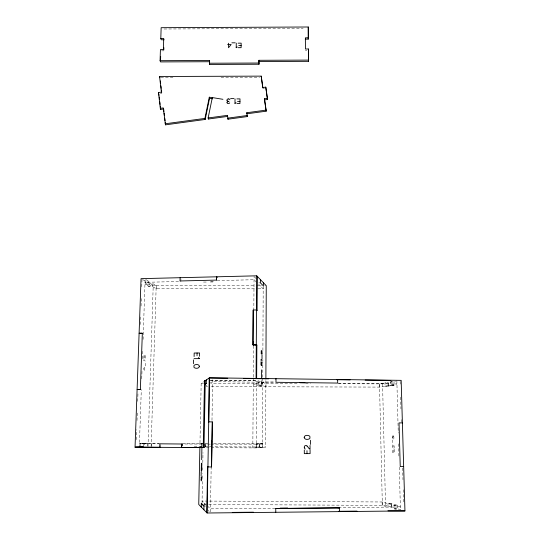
<?xml version="1.0" encoding="UTF-8"?>
<svg xmlns="http://www.w3.org/2000/svg" width="540" height="540" viewBox="0 0 540 540"><rect width="100%" height="100%" fill="white"/><g stroke="black" fill="none" stroke-linecap="round" stroke-linejoin="round"><path stroke-width="0.41" stroke-dasharray="2.7 2.03" d="M205.315 443.718L205.247 447.228L207.562 447.613L256.203 447.93L265.599 447.012L265.882 379.796M338.526 383.218L396.947 383.954L379.404 387.092L265.977 386.775L265.99 383.562L256.635 380.275M213.624 443.495L262.433 443.684L256.169 444.083L256.149 447.593L252.821 447.91L253.28 383.825L256.615 383.812L261.421 385.371L261.401 380.369M259.362 447.282L259.382 443.853L262.622 443.867L262.602 447.309L259.355 447.289L265.599 447.012M265.977 386.775L261.461 385.31L261.482 381.996M262.757 378.128L262.42 446.992L212.726 446.796M262.764 377.291L262.838 362.178M262.838 361.334L262.845 359.654M262.892 350.42L263.209 285.755L265.505 285.701M253.328 377.784L253.307 380.295L258.208 381.962L258.188 385.385L253.28 383.825M253.328 376.94L253.564 345.094M253.814 310.493L254.056 276.473M262.622 443.867L256.176 444.137L256.156 447.593L259.47 447.613L259.484 444.103L256.169 444.083M256.203 447.93L256.615 383.812M393.903 437.785L393.896 438.035A1.607 0.459 88.2 0 1 393.755 438.925L393.701 439.061M210.411 511.88L211.181 466.803M211.984 420.302L212.679 379.492M201.947 443.765L201.886 447.167L202.007 443.711L199.969 443.387L201.163 383.36L203.654 381.699M202.034 503.084L202.493 479.385M202.507 478.548L202.601 473.54M202.669 470.198L202.75 466.02M202.81 462.679L203.006 452.655M205.301 447.167L205.362 443.772L206.867 444.002M204.633 505.575L204.674 503.401L202.986 503.483M182.27 446.054L182.318 443.968L202.345 444.083M182.324 446.033L182.378 443.907M180.941 279.059L180.88 281.462L145.017 282.319L156.236 288.738L257.303 288.812M160.697 447.309L160.724 444.488M147.366 446.067L147.461 443.354L144.308 443.34L144.18 446.729M145.746 284.621L148.844 284.506L148.932 281.353L145.861 281.428L145.746 284.621L149.533 286.76L149.627 283.601L152.672 283.541L152.57 286.693L149.519 286.7L145.766 284.58M148.001 446.533L153.218 285.68L142.655 279.578M151.106 446.553L156.209 285.606L153.218 285.68M151.234 446.546L151.342 443.245L158.915 443.273M156.236 288.738L156.33 285.68L152.658 283.534M139.32 447.167L141.311 389.603M141.737 378.776L142.054 369.562M142.432 358.682L142.722 350.305M143.1 339.417L145.125 279.133M140.191 446.938L140.299 443.495L143.505 443.556L139.442 443.711L159.975 443.833M143.822 358.344L143.937 355.124L145.51 355.59L145.395 358.985M144.578 357.98L144.666 355.34M144.551 370.494L144.68 366.559L143.451 369.185L145.037 369.556M145.294 365.931L145.422 362.212M143.411 446.276L143.492 443.515M136.343 439.648L136.701 429.638M137.018 420.491L137.342 411.298M137.7 401.335L137.99 392.951M140.414 324.446L140.711 316.028M141.061 306.018L141.358 297.621M141.743 286.747L142.013 279.207M143.93 360.207L143.748 360.578L145.328 361.01M393.91 448.349L394.004 448.146A1.613 0.466 88 0 0 394.146 447.262L394.153 447.012A1.978 0.567 88.1 0 0 394.004 445.493A1.627 0.466 88 0 0 393.343 445.493M205.571 385.83L206.874 385.054M209.655 383.4L212.645 381.625L275.434 382.421M338.189 383.758L379.33 383.873L384.959 382.793M392.303 381.389L390.771 381.679L393.998 381.719L394.092 385.135L388.179 386.181L385.027 386.14L384.946 382.793L388.105 382.833L388.193 386.12L385.047 386.087M400.66 509.713L385.526 505.406L382.354 505.433L379.485 383.839L382.563 383.879L395.53 381.429M388.193 386.12L394.072 385.088L390.859 385.047M262.913 88.675L264.377 88.479M160.34 93.461L161.798 93.265M256.176 444.137L211.808 444.137M151.342 443.245L144.295 443.381M140.306 443.536L147.461 443.354M217.215 280.598L254.036 279.72L256.682 282.353M258.795 282.886L260.388 282.845M258.741 284.445L260.273 285.964L261.832 285.93M275.204 508.221L210.458 508.849L207.461 506.061M338.499 507.6L400.376 506.999L382.111 501.977L208.804 501.086M394.126 508.829L397.454 508.802L397.352 505.17L394.045 505.204L394.146 508.835L396.515 509.517M208.744 504.482L382.192 505.386L388.064 507.08L387.956 503.53L391.196 503.503L397.339 505.224L394.031 505.258M387.976 503.591L391.21 503.564L391.304 507.053M203.978 506.034L206.071 506.014M164.079 28.998L303.129 28.35M210.337 380.396L256.635 380.336L210.33 380.599M273.267 381.922L258.147 382.016L262.676 383.555L210.998 383.413M261.461 385.31L258.127 385.331L262.663 386.768L210.944 386.627M161.575 50.855L163.775 50.848M305.363 50.267L306.848 50.261M160.805 77.672L174.204 77.625M221.083 77.456L259.598 77.315M210.762 281.502L213.347 281.502M210.236 281.981L213.57 281.981M203.519 282.056L207.151 282.056M156.33 285.68L255.636 285.748M256.48 285.748L261.529 285.755M258.14 288.812L263.196 288.812L260.267 285.903M199.969 443.387L203.182 443.394M199.901 446.803L202.311 446.81M265.99 383.562L298.728 383.65M305.444 383.67L310.487 383.683M205.943 386.606L207.61 386.613M182.48 443.367L204.363 443.455M205.207 443.462L208.568 443.475M194.191 446.722L204.302 446.762M205.146 446.762L208.514 446.776M209.351 446.783L211.882 446.789M207.968 501.08L202.075 501.046L204.674 503.469M203.695 504.455L207.907 504.475M259.369 443.907L262.615 443.927M207.623 444.116L210.971 444.137M394.092 385.135L390.879 385.101L390.785 381.679M201.163 383.36L203.54 383.387M145.76 279.504L148.946 281.367M204.674 503.401L205.794 504.441M207.4 509.706L209.196 511.468M254.583 277.013L256.703 279.16M400.154 381.389L400.275 385.553M400.606 397.183L400.943 408.861M401.254 419.627L401.348 422.955M402.638 468.032L402.975 479.763M403.265 489.746L403.643 503.118M396.846 380.511L398.257 432.972M399.263 467.201L400.457 509.929M398.561 443.846L398.932 457.225M392.215 435.699L392.31 439.169A2.437 0.702 88.3 0 0 392.62 438.413L392.85 437.279A7.567 2.187 88.1 0 1 393.08 436.246M392.452 444.859L392.546 448.342A2.444 0.702 88.1 0 0 392.863 447.593L393.093 446.465A7.601 2.194 87.9 0 1 393.323 445.439M394.22 449.314L394.308 452.736L392.654 452.608L392.56 448.996M393.464 449.874L393.538 452.682M392.189 439.985L392.29 443.907M388.091 382.833L388.179 386.181M391.196 503.503L391.284 507.046M382.563 383.879L385.526 505.406M379.33 383.873L379.404 387.092M382.111 501.977L382.192 505.386M144.025 359.383A2.106 0.621 -89.4 0 1 143.937 360.153M393.093 436.3A1.62 0.466 88.2 0 1 393.755 436.286A1.964 0.567 88.2 0 1 393.896 437.778"/><path stroke-width="0.81" d="M275.791 512.285L275.738 508.464L339.39 507.843L339.437 511.616L338.546 511.306L357.007 511.11M265.882 378.952L266.267 285.687L256.743 275.819L141.048 278.654L135.054 447.201L204.005 447.586L205.274 380.626L204.512 380.43L203.229 447.647M160.799 38.475L163.735 38.468L163.384 49.592L160.434 49.599L160.076 60.689L209.446 60.494L209.635 64.442L258.984 64.253L258.916 60.298L308.488 60.095L308.414 48.992L305.438 49.005L305.37 37.827L308.34 37.814L308.266 27L161.15 27.689L160.799 38.475L161.197 39.771L164.126 39.758M258.984 64.253L258.916 60.298M260.408 279.612L260.388 282.845L263.392 285.896L263.399 282.71M261.016 361.78L260.996 365.04L261.887 365.452L261.907 362.009M261.414 365.236L261.428 362.556M261.414 378.756L261.461 369.88M262.001 358.823L262.015 355.084M261.961 350.953L261.947 354.26A2.329 0.378 89.4 0 1 261.765 353.43L261.637 352.262A7.236 1.181 89.5 0 0 261.502 351.202L261.266 350.676L261.212 353.788M256.649 378.655L256.865 345.053L252.923 344.817L253.179 309.98L256.52 309.974L257.087 310.433L257.303 276.399M253.233 310.034L252.983 344.763L253.564 345.094M253.503 345.148L253.53 341.847M256.075 378.452L256.743 275.819M235.028 98.908L234.974 103.565A0.702 0.661 -7.2 0 1 235.406 103.025A1.91 1.802 -7.1 0 1 236.129 102.877M236.21 47.702L236.27 43.18M228.589 43.214L228.515 47.736L231.154 44.503L227.63 44.516M206.766 512.669L207.596 466.81L207.913 466.952M207.09 513L209.513 377.804L401.166 380.363L404.946 510.935L207.09 513L198.747 504.475L199.881 447.64M211.613 445.217L211.687 441.052M211.518 466.945L212.288 421.916M216.513 280.037L216.567 276.804L217.316 277.371M216.621 276.804L216.567 280.091L179.996 280.969L180.131 277.695M201.11 475.814L201.191 471.872M201.245 470.948L201.312 467.464L201.407 468.572M201.326 466.81L201.393 463.212L201.852 463.401L201.785 466.81M201.184 480.917L201.265 476.746L201.528 480.026L201.076 479.723M201.582 466.108L201.636 463.313M201.677 459.675L201.919 447.161M209.635 64.442L209.446 60.494M201.231 507.013L201.299 503.435L203.978 506.034L203.904 509.747M203.945 447.586L204.012 444.096M204.93 384.244L206.273 383.413L206.334 379.924M197.019 355.732L197.08 353.005M199.53 356.299L199.597 352.978L194.177 353.032L194.103 356.555M193.489 363.724L193.57 359.87M204.005 447.586L181.379 447.505L181.46 444.008L159.806 443.819L159.759 447.363L160.697 447.309L136.08 447.147M181.433 447.505L181.521 443.948M160.556 59.549L160.657 56.39M163.802 50.051L163.877 47.675M308.266 27L308.259 39.11L305.296 39.123M308.259 39.11L308.34 37.814M308.414 48.992L308.408 61.331L258.998 61.526M308.408 61.331L308.488 60.095M208.123 117.97L227.462 115.351L227.651 116.411L208.379 119.023L208.123 117.97L212.294 97.693L209.297 97.207L204.917 118.409L205.18 119.462L165.503 124.841L163.242 107.906L160.306 108.304L158.463 92.529L161.393 92.138L159.556 76.498L261.198 76.127L262.845 87.527L265.775 87.136L267.408 98.388L267.462 99.502L264.539 99.9L266.166 111.193L246.915 113.798L246.794 112.732L266.112 110.113L264.472 98.786L267.408 98.388M208.379 119.023L208.71 117.41M205.18 119.462L209.54 98.321L209.297 97.207M229.696 102.809L229.52 103.066A1.337 1.256 -8 0 1 228.771 103.532L228.562 103.565A1.303 1.222 -8 0 1 226.976 102.465M204.998 380.815L209.513 377.804M204.93 384.19L206.267 383.36M275.387 378.898L276.014 378.695L275.954 382.28L337.716 383.069L337.615 379.512L336.812 379.714L350.15 379.89M336.865 379.714L337.669 379.512M160.306 108.304L160.711 109.384L163.647 108.986L163.937 111.49M165.112 123.802L204.917 118.409M228.022 119.192L247.3 116.573L247.178 115.513L227.84 118.139L228.022 119.192L227.462 115.351M208.406 421.882L212.348 421.862L211.579 467.006L207.596 466.877M208.724 421.902L209.196 378.02L227.765 378.27M135.054 447.201L141.791 446.85M139.32 447.167L143.39 446.958L140.177 446.938M228.393 101.378L229.001 101.365M142.276 333.248L139.104 333.295L142.331 333.194L140.373 389.502L137.106 389.509L140.319 389.441M252.923 344.817L256.865 345.053L256.291 344.776M194.056 358.661L199.49 358.607A0.803 0.769 -67.1 0 1 198.875 358.128A2.18 2.086 -67 0 1 198.713 357.311M280.152 508.106L287.665 508.032M336.049 507.566L339.39 507.843M275.798 508.525L339.329 507.904L338.499 507.6M232.281 512.406L253.463 512.19M387.923 510.793L404.946 510.935M204.512 380.43L206.179 380.417M231.883 42.822L235.224 42.802M238.093 43.173L241.164 43.16L241.11 47.675L238.221 47.689M238.761 45.59L241.137 45.576M209.689 61.722L160.481 61.911L160.076 60.689M209.392 63.227L258.896 63.032M230.58 98.53L233.969 98.516M236.885 98.901L239.996 98.888L239.942 103.538L237.013 103.552M237.56 101.385L239.969 101.378M403.657 466.493L400.241 466.56L399.013 422.901L402.401 422.921M243.547 378.479L268.751 378.81M365.162 380.093L390.852 380.437M299.822 382.786L304.877 382.846M228.677 98.928L229.122 99.009A1.256 1.175 -7.9 0 1 229.635 99.34L229.919 99.806M212.308 97.578L222.946 99.319M209.54 98.321L212.531 98.813L212.294 97.693M261.92 359.964L261.029 359.519L261.124 360.045A2.133 0.344 89.5 0 1 261.151 360.855M305.276 449.024L304.938 448.801A1.694 1.62 85.8 0 1 304.344 447.863L304.297 447.599M256.52 309.92L257.087 310.379M201.299 503.496L203.972 506.088M158.463 92.529L159.071 95.317M159.556 76.498L159.968 77.679M267.462 99.502L265.775 87.136M262.798 87.865L261.198 76.127M246.794 112.732L247.3 116.573M201.69 467.728L201.562 471.015L201.494 470.59A7.574 0.608 -89.1 0 1 201.44 469.456L201.413 468.713M160.353 80.96L160.643 83.423M160.934 85.88L161.224 88.344M161.413 89.984L161.703 92.448M164.133 113.157L164.43 115.661M164.72 118.166L165.017 120.67M165.213 122.337L165.503 124.841M159.266 96.971L159.556 99.455M159.847 101.939L160.137 104.416M160.326 106.076L160.711 109.384M264.472 98.786L264.539 99.9M266.112 110.113L266.166 111.193M227.009 100.238L227.036 100.528A0.898 0.844 -8 0 0 227.482 101.108A2.538 2.383 -7.9 0 0 228.542 101.365M310.493 440.276L310.52 444.427M310.068 449.807L310.095 453.627L304.31 453.627L304.297 450.023M306.983 450.664L306.997 453.627M310.034 445.426L310.048 449.111A2.585 2.471 85 0 1 308.86 448.295L307.949 447.086A7.979 7.614 86.9 0 0 307.037 445.993M227.05 100.231A1.391 1.31 -7.9 0 1 227.394 99.198A1.877 1.762 -7.9 0 1 228.67 98.962M227.124 102.452A1.188 1.114 -8 0 1 227.286 101.79A1.505 1.418 -8 0 1 228.393 101.405M236.203 47.702A0.695 0.641 -6.1 0 1 236.642 47.183A1.883 1.748 -6.1 0 1 237.35 47.034M306.99 446.047A1.715 1.633 85.8 0 0 304.668 446.013A2.079 1.985 85.7 0 0 304.324 447.593M199.368 366.302C199.186 368.577 195.939 368.699 194.407 367.74A1.377 1.316 -68.7 0 1 193.948 367.146L193.941 365.796A1.377 1.316 -68.6 0 1 194.468 365.087C195.912 364.196 199.091 364.108 199.368 366.302M304.182 437.299C304.317 439.729 307.827 439.81 309.413 438.797A1.472 1.404 84.1 0 0 309.947 438.048L309.899 436.604A1.465 1.404 84 0 0 309.4 435.962C307.827 434.97 304.493 434.97 304.182 437.299"/></g></svg>
